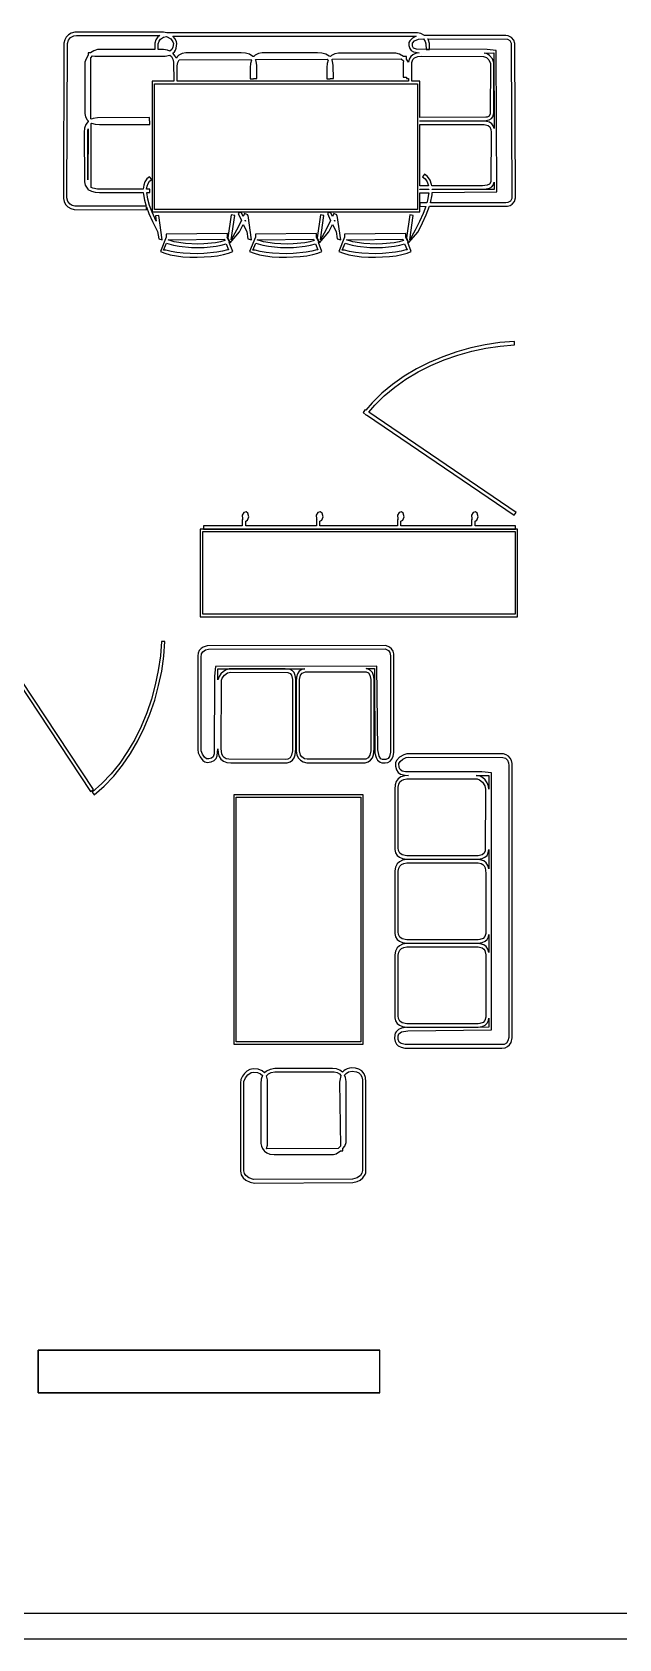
# Model space of a CAD drawing. Header units: metres. Extents: x -13 to 22, y -10.4 to 9.6.
# Drawn here: x 4.12 to 7.55, y -10.39 to -0.99 of the extents above; entities that cross this region are included whole.
import ezdxf

# ---------------------------------------------------------------- set-up
doc = ezdxf.new("R2010")
doc.units = ezdxf.units.M

msp = doc.modelspace()

# ---------------------------------------------------------------- linework, layer by layer
for p, q in [((4.30629, -1.03346), (4.30173, -1.05173)), ((4.31519, -1.01697), (4.30629, -1.03346)), ((4.32817, -1.00316), (4.31519, -1.01697)), ((4.3278, -1.03442), (4.34077, -1.01868)), ((4.34485, -0.993073), (4.32817, -1.00316)), ((4.34077, -1.01868), (4.35963, -1.00902)), ((4.36446, -0.987701), (4.34485, -0.993073)), ((4.35963, -1.00902), (4.37508, -1.007)), ((4.88487, -0.987671), (4.36446, -0.987701)), ((4.37508, -1.007), (4.86215, -1.007)), ((4.84009, -1.03282), (4.83417, -1.05305)), ((4.85153, -1.01599), (4.84009, -1.03282)), ((4.86215, -1.007), (4.85153, -1.01599)), ((4.85818, -1.04134), (4.86612, -1.02966)), ((4.86612, -1.02966), (4.88393, -1.0175)), ((4.88393, -1.0175), (4.90172, -1.01265)), ((4.9041, -0.992172), (4.88487, -0.987671)), ((4.90172, -1.01265), (4.92644, -1.02736)), ((6.37099, -0.992035), (4.9041, -0.992172)), ((4.92644, -1.02736), (4.93947, -1.04358)), ((4.95259, -1.02658), (4.9386, -1.01152)), ((4.9386, -1.01152), (6.36325, -1.01166)), ((4.96097, -1.04448), (4.95259, -1.02658)), ((6.34221, -1.02257), (6.32635, -1.03796)), ((6.36325, -1.01166), (6.34221, -1.02257)), ((6.35376, -1.03888), (6.37665, -1.02846)), ((6.39111, -0.99614), (6.37099, -0.992035)), ((6.37665, -1.02846), (6.40562, -1.02699)), ((6.41255, -1.007), (6.39111, -0.99614)), ((6.40562, -1.02699), (6.41673, -1.04214)), ((6.88744, -1.007), (6.41255, -1.007)), ((6.43497, -1.03392), (6.4312, -1.02699)), ((6.4312, -1.02699), (6.89758, -1.02831)), ((6.44052, -1.05351), (6.43497, -1.03392)), ((6.90288, -1.00902), (6.88744, -1.007)), ((6.89758, -1.02831), (6.91219, -1.03705)), ((6.92174, -1.01868), (6.90288, -1.00902)), ((6.93471, -1.03442), (6.92174, -1.01868)), ((4.30173, -1.05173), (4.29868, -1.96031)), ((4.31856, -1.95808), (4.32158, -1.05417)), ((4.32158, -1.05417), (4.3278, -1.03442)), ((4.44395, -1.12297), (4.4308, -1.14417)), ((4.44398, -1.10915), (4.44395, -1.12297)), ((4.45747, -1.10915), (4.44398, -1.10915)), ((4.47575, -1.09731), (4.45747, -1.10915)), ((4.45816, -1.1371), (4.46875, -1.12582)), ((4.46875, -1.12582), (4.48259, -1.12914)), ((4.49847, -1.09012), (4.47575, -1.09731)), ((4.83342, -1.08914), (4.49847, -1.09012)), ((4.83417, -1.05305), (4.83342, -1.08914)), ((4.85342, -1.08914), (4.85397, -1.0558)), ((4.88351, -1.08965), (4.85342, -1.08914)), ((4.85397, -1.0558), (4.85818, -1.04134)), ((4.90773, -1.09387), (4.88351, -1.08965)), ((4.89377, -1.12836), (4.92139, -1.12224)), ((4.92226, -1.09962), (4.90773, -1.09387)), ((4.92139, -1.12224), (4.93105, -1.13095)), ((4.93266, -1.09023), (4.92226, -1.09962)), ((4.93974, -1.07552), (4.93266, -1.09023)), ((4.93947, -1.04358), (4.94228, -1.05487)), ((4.94228, -1.05487), (4.93974, -1.07552)), ((4.9398, -1.11142), (4.94864, -1.10226)), ((4.95306, -1.1277), (4.9398, -1.11142)), ((4.94864, -1.10226), (4.9547, -1.09232)), ((4.95851, -1.13954), (4.95306, -1.1277)), ((4.9547, -1.09232), (4.95897, -1.08099)), ((4.95897, -1.08099), (4.96227, -1.05418)), ((4.96227, -1.05418), (4.96097, -1.04448)), ((4.97444, -1.12305), (4.96628, -1.12996)), ((4.99385, -1.11356), (4.97444, -1.12305)), ((5.01552, -1.10947), (4.99385, -1.11356)), ((5.3399, -1.10901), (5.01552, -1.10947)), ((5.36516, -1.11084), (5.3399, -1.10901)), ((5.38789, -1.11713), (5.36516, -1.11084)), ((5.40729, -1.12935), (5.38789, -1.11713)), ((5.42075, -1.12325), (5.41313, -1.12996)), ((5.43991, -1.11359), (5.42075, -1.12325)), ((5.46146, -1.10947), (5.43991, -1.11359)), ((5.78581, -1.10901), (5.46146, -1.10947)), ((5.81145, -1.11082), (5.78581, -1.10901)), ((5.8345, -1.11707), (5.81145, -1.11082)), ((5.85422, -1.12917), (5.8345, -1.11707)), ((5.86861, -1.12369), (5.86131, -1.12996)), ((5.88779, -1.11433), (5.86861, -1.12369)), ((5.90919, -1.1104), (5.88779, -1.11433)), ((6.24414, -1.11076), (5.90919, -1.1104)), ((6.26561, -1.11658), (6.24414, -1.11076)), ((6.28941, -1.12996), (6.26561, -1.11658)), ((6.32097, -1.04924), (6.32089, -1.06599)), ((6.32089, -1.06599), (6.32579, -1.08356)), ((6.32635, -1.03796), (6.32097, -1.04924)), ((6.32579, -1.08356), (6.33485, -1.09566)), ((6.34395, -1.12018), (6.33147, -1.13095)), ((6.33485, -1.09566), (6.34731, -1.10327)), ((6.34113, -1.05214), (6.35376, -1.03888)), ((6.34201, -1.07004), (6.34113, -1.05214)), ((6.34821, -1.08075), (6.34201, -1.07004)), ((6.36037, -1.11308), (6.34395, -1.12018)), ((6.34731, -1.10327), (6.38062, -1.10957)), ((6.36574, -1.08768), (6.34821, -1.08075)), ((6.38062, -1.10957), (6.36037, -1.11308)), ((6.77992, -1.08914), (6.36574, -1.08768)), ((6.41673, -1.04214), (6.4207, -1.0562)), ((6.4207, -1.0562), (6.42122, -1.08833)), ((6.42122, -1.08833), (6.44121, -1.08833)), ((6.44121, -1.08833), (6.44052, -1.05351)), ((6.76091, -1.10988), (6.81853, -1.10915)), ((6.77809, -1.11533), (6.76091, -1.10988)), ((6.79294, -1.12503), (6.77809, -1.11533)), ((6.83266, -1.09499), (6.77992, -1.08914)), ((6.80962, -1.14484), (6.79294, -1.12503)), ((6.81853, -1.10915), (6.81964, -1.55215)), ((6.83469, -1.92198), (6.83266, -1.09499)), ((6.91219, -1.03705), (6.92024, -1.05211)), ((6.92024, -1.05211), (6.92328, -1.9606)), ((6.94093, -1.05417), (6.93471, -1.03442)), ((6.94395, -1.95808), (6.94093, -1.05417)), ((4.42482, -1.16418), (4.42441, -1.46356)), ((4.4308, -1.14417), (4.42482, -1.16418)), ((4.45995, -1.49509), (4.45816, -1.1371)), ((4.48259, -1.12914), (4.89377, -1.12836)), ((4.93105, -1.13095), (4.93947, -1.14549)), ((4.93947, -1.14549), (4.94374, -1.16389)), ((4.94374, -1.16389), (4.94427, -1.27553)), ((4.96445, -1.1321), (4.95851, -1.13954)), ((4.96428, -1.27553), (4.96486, -1.18433)), ((4.96628, -1.12996), (4.96445, -1.12996)), ((4.96445, -1.12996), (4.96445, -1.1321)), ((4.96486, -1.18433), (4.96841, -1.16489)), ((4.96841, -1.16489), (4.97556, -1.14992)), ((4.97556, -1.14992), (5.39743, -1.14806)), ((5.39406, -1.17061), (5.39212, -1.19553)), ((5.39212, -1.19553), (5.39212, -1.26115)), ((5.39973, -1.1508), (5.39406, -1.17061)), ((5.39743, -1.14806), (5.39973, -1.1508)), ((5.41313, -1.12996), (5.40729, -1.12935)), ((5.42252, -1.15001), (5.42415, -1.14793)), ((5.42589, -1.15846), (5.42252, -1.15001)), ((5.42415, -1.14793), (5.8428, -1.14609)), ((5.43066, -1.18256), (5.42589, -1.15846)), ((5.43121, -1.25957), (5.43066, -1.18256)), ((5.84172, -1.17064), (5.83978, -1.19553)), ((5.83978, -1.19553), (5.83978, -1.26115)), ((5.84734, -1.15125), (5.84172, -1.17064)), ((5.8428, -1.14609), (5.84734, -1.15125)), ((5.86131, -1.12996), (5.85422, -1.12917)), ((5.87016, -1.15036), (5.87372, -1.14595)), ((5.87337, -1.15826), (5.87016, -1.15036)), ((5.87834, -1.1825), (5.87337, -1.15826)), ((5.87372, -1.14595), (6.27509, -1.14418)), ((5.87891, -1.25957), (5.87834, -1.1825)), ((6.27509, -1.14418), (6.28931, -1.15631)), ((6.28931, -1.15631), (6.28661, -1.16681)), ((6.28661, -1.16681), (6.28661, -1.25191)), ((6.30661, -1.12996), (6.28941, -1.12996)), ((6.30661, -1.14584), (6.30661, -1.12996)), ((6.31877, -1.16389), (6.30661, -1.14584)), ((6.32304, -1.14549), (6.31877, -1.16389)), ((6.33147, -1.13095), (6.32304, -1.14549)), ((6.33824, -1.27553), (6.33867, -1.16605)), ((6.33867, -1.16605), (6.34404, -1.1478)), ((6.34404, -1.1478), (6.35448, -1.13718)), ((6.35448, -1.13718), (6.37347, -1.13058)), ((6.37347, -1.13058), (6.39252, -1.12914)), ((6.39252, -1.12914), (6.75778, -1.12964)), ((6.75778, -1.12964), (6.7749, -1.13646)), ((6.7749, -1.13646), (6.78888, -1.14972)), ((6.78888, -1.14972), (6.79817, -1.1703)), ((6.79817, -1.1703), (6.79749, -1.46596)), ((6.81795, -1.16725), (6.80962, -1.14484)), ((6.81819, -1.46184), (6.81795, -1.16725)), ((4.94427, -1.27553), (4.81714, -1.27553)), ((4.81714, -1.27553), (4.81714, -2.03889)), ((4.83128, -2.02475), (4.83128, -1.28967)), ((4.83128, -1.28967), (6.37079, -1.28967)), ((6.31824, -1.27553), (4.96428, -1.27553)), ((5.39212, -1.26115), (5.41212, -1.26115)), ((5.41212, -1.26115), (5.41212, -1.25957)), ((5.41212, -1.25957), (5.43121, -1.25957)), ((5.83978, -1.26115), (5.85977, -1.26115)), ((5.85977, -1.26115), (5.85977, -1.25957)), ((5.85977, -1.25957), (5.87891, -1.25957)), ((6.28661, -1.25191), (6.30656, -1.25191)), ((6.30656, -1.25191), (6.30656, -1.25955)), ((6.30656, -1.25955), (6.31824, -1.25955)), ((6.31824, -1.25955), (6.31824, -1.27553)), ((6.38493, -1.27553), (6.33824, -1.27553)), ((6.37079, -1.28967), (6.37079, -2.02475)), ((6.38493, -1.48708), (6.38493, -1.27553)), ((4.42441, -1.46356), (4.42834, -1.48347)), ((4.42834, -1.48347), (4.438, -1.5015)), ((4.438, -1.5015), (4.44299, -1.50671)), ((4.46231, -1.49678), (4.45995, -1.49509)), ((4.47275, -1.4929), (4.46231, -1.49678)), ((4.49725, -1.48862), (4.47275, -1.4929)), ((4.80214, -1.48811), (4.49725, -1.48862)), ((4.80214, -1.50731), (4.80214, -1.48811)), ((6.77129, -1.48607), (6.38493, -1.48708)), ((6.76364, -1.50694), (6.79161, -1.5014)), ((6.77853, -1.48463), (6.77129, -1.48607)), ((6.79106, -1.47885), (6.77853, -1.48463)), ((6.79749, -1.46596), (6.79106, -1.47885)), ((6.79161, -1.5014), (6.80418, -1.49394)), ((6.80418, -1.49394), (6.8125, -1.48343)), ((6.8125, -1.48343), (6.81819, -1.46184)), ((4.42296, -1.54955), (4.42099, -1.57317)), ((4.42099, -1.57317), (4.42149, -1.86279)), ((4.42982, -1.52795), (4.42296, -1.54955)), ((4.44292, -1.50972), (4.42982, -1.52795)), ((4.44263, -1.55319), (4.44098, -1.85202)), ((4.44098, -1.85202), (4.44139, -1.56288)), ((4.44139, -1.56288), (4.44263, -1.55319)), ((4.44299, -1.50671), (4.44292, -1.50972)), ((4.46007, -1.52145), (4.46342, -1.51994)), ((4.46193, -1.89636), (4.46007, -1.52145)), ((4.46342, -1.51994), (4.48526, -1.52562)), ((4.48526, -1.52562), (4.51059, -1.52731)), ((4.51059, -1.52731), (4.80382, -1.52731)), ((4.80382, -1.50731), (4.80214, -1.50731)), ((4.80382, -1.52731), (4.80382, -1.50731)), ((6.38493, -1.50708), (6.76364, -1.50694)), ((6.38493, -1.50839), (6.38493, -1.50708)), ((6.75163, -1.50812), (6.38493, -1.50839)), ((6.38493, -1.88605), (6.38493, -1.5284)), ((6.38493, -1.5284), (6.76215, -1.52849)), ((6.77449, -1.50986), (6.75163, -1.50812)), ((6.76215, -1.52849), (6.78403, -1.53333)), ((6.79239, -1.51515), (6.77449, -1.50986)), ((6.78403, -1.53333), (6.79446, -1.54158)), ((6.80568, -1.52408), (6.79239, -1.51515)), ((6.79446, -1.54158), (6.80023, -1.55682)), ((6.80023, -1.55682), (6.80154, -1.57393)), ((6.80154, -1.57393), (6.80037, -1.86443)), ((6.81473, -1.53673), (6.80568, -1.52408)), ((6.81964, -1.55215), (6.81473, -1.53673)), ((4.42149, -1.86279), (4.42606, -1.88312)), ((4.77608, -1.86331), (4.76865, -1.88377)), ((4.78764, -1.84683), (4.77608, -1.86331)), ((4.80318, -1.83429), (4.78764, -1.84683)), ((4.78807, -1.88849), (4.79382, -1.87254)), ((4.79382, -1.87254), (4.80226, -1.86049)), ((4.80226, -1.86049), (4.81575, -1.84985)), ((4.81575, -1.84985), (4.80318, -1.83429)), ((6.41246, -1.81874), (6.39989, -1.83429)), ((6.39989, -1.83429), (6.41542, -1.84683)), ((6.43002, -1.83318), (6.41246, -1.81874)), ((6.41542, -1.84683), (6.42699, -1.86331)), ((6.42699, -1.86331), (6.43475, -1.88629)), ((6.44472, -1.85406), (6.43002, -1.83318)), ((6.45386, -1.87906), (6.44472, -1.85406)), ((6.4548, -1.88629), (6.45386, -1.87906)), ((6.79309, -1.87738), (6.77917, -1.88358)), ((6.80037, -1.86443), (6.79309, -1.87738)), ((6.81473, -1.8824), (6.82042, -1.86543)), ((6.82042, -1.86543), (6.82053, -1.90787)), ((4.29868, -1.96031), (4.30284, -1.97852)), ((4.3244, -1.97821), (4.31856, -1.95808)), ((4.42606, -1.88312), (4.43665, -1.90108)), ((4.43665, -1.90108), (4.44199, -1.90627)), ((4.44199, -1.90627), (4.44199, -1.90787)), ((4.44199, -1.90787), (4.46292, -1.91904)), ((4.47012, -1.90038), (4.46193, -1.89636)), ((4.46292, -1.91904), (4.48511, -1.92461)), ((4.49881, -1.90591), (4.47012, -1.90038)), ((4.48511, -1.92461), (4.51059, -1.92628)), ((4.76575, -1.90628), (4.49881, -1.90591)), ((4.51059, -1.92628), (4.7663, -1.92628)), ((4.76865, -1.88377), (4.76575, -1.90628)), ((4.7663, -1.92628), (4.76678, -1.93709)), ((4.76678, -1.93709), (4.77271, -1.97009)), ((4.77271, -1.97009), (4.78322, -2.00681)), ((4.78584, -1.90628), (4.78807, -1.88849)), ((4.8038, -1.90628), (4.78584, -1.90628)), ((4.79218, -1.96558), (4.78627, -1.92628)), ((4.78627, -1.92628), (4.8038, -1.92628)), ((4.80238, -2.00119), (4.79218, -1.96558)), ((4.8038, -1.92628), (4.8038, -1.90628)), ((6.43475, -1.88629), (6.38493, -1.88605)), ((6.38493, -1.90605), (6.43732, -1.90628)), ((6.38493, -1.90793), (6.38493, -1.90605)), ((6.43752, -1.90787), (6.38493, -1.90793)), ((6.38493, -1.92792), (6.43672, -1.92722)), ((6.38493, -2.03889), (6.38493, -1.92792)), ((6.43037, -1.97009), (6.42558, -1.98682)), ((6.43628, -1.93709), (6.43037, -1.97009)), ((6.43672, -1.92722), (6.43628, -1.93709)), ((6.43732, -1.90628), (6.43752, -1.90787)), ((6.44635, -1.98682), (6.45616, -1.93932)), ((6.75133, -1.88629), (6.4548, -1.88629)), ((6.45616, -1.93932), (6.45671, -1.92694)), ((6.45671, -1.92694), (6.83469, -1.92198)), ((6.4574, -1.90628), (6.7637, -1.90591)), ((6.45757, -1.90752), (6.4574, -1.90628)), ((6.82053, -1.90787), (6.45757, -1.90752)), ((6.77917, -1.88358), (6.75133, -1.88629)), ((6.7637, -1.90591), (6.79239, -1.90038)), ((6.79239, -1.90038), (6.80568, -1.89291)), ((6.80568, -1.89291), (6.81473, -1.8824)), ((6.92328, -1.9606), (6.91545, -1.97633)), ((6.93811, -1.97821), (6.94395, -1.95808)), ((4.30284, -1.97852), (4.31133, -1.99538)), ((4.31133, -1.99538), (4.32422, -2.0098)), ((4.32422, -2.0098), (4.34131, -2.02045)), ((4.33713, -1.99452), (4.3244, -1.97821)), ((4.34933, -2.00212), (4.33713, -1.99452)), ((4.34131, -2.02045), (4.36183, -2.02609)), ((4.36444, -2.00626), (4.34933, -2.00212)), ((4.36183, -2.02609), (4.78398, -2.02681)), ((4.78322, -2.00681), (4.36444, -2.00626)), ((4.78398, -2.02681), (4.78398, -2.009)), ((4.78398, -2.009), (4.79904, -2.04924)), ((4.79904, -2.04924), (4.81978, -2.09554)), ((4.81754, -2.04164), (4.80238, -2.00119)), ((4.81714, -2.03889), (6.38493, -2.03889)), ((4.84129, -2.0937), (4.81754, -2.04164)), ((6.37079, -2.02475), (4.83128, -2.02475)), ((4.85666, -2.06044), (4.83687, -2.06331)), ((4.83687, -2.06331), (4.84129, -2.0937)), ((4.87727, -2.20204), (4.85666, -2.06044)), ((5.28143, -2.05756), (5.26192, -2.19176)), ((5.28062, -2.20204), (5.30122, -2.06044)), ((5.30122, -2.06044), (5.28143, -2.05756)), ((5.33989, -2.04106), (5.32164, -2.04924)), ((5.32164, -2.04924), (5.34026, -2.09076)), ((5.3512, -2.06631), (5.33989, -2.04106)), ((5.35886, -2.04924), (5.3512, -2.06631)), ((5.37711, -2.05742), (5.35886, -2.04924)), ((5.3755, -2.06099), (5.37711, -2.05742)), ((5.37927, -2.06044), (5.3755, -2.06099)), ((5.39987, -2.20204), (5.37927, -2.06044)), ((5.804, -2.05756), (5.78447, -2.19176)), ((5.80319, -2.20204), (5.82379, -2.06044)), ((5.82379, -2.06044), (5.804, -2.05756)), ((5.86246, -2.04106), (5.84421, -2.04924)), ((5.84421, -2.04924), (5.86282, -2.09076)), ((5.87376, -2.06631), (5.86246, -2.04106)), ((5.88142, -2.04924), (5.87376, -2.06631)), ((5.89967, -2.05742), (5.88142, -2.04924)), ((5.89807, -2.06099), (5.89967, -2.05742)), ((5.90182, -2.06044), (5.89807, -2.06099)), ((5.92244, -2.20204), (5.90182, -2.06044)), ((6.32661, -2.05756), (6.30708, -2.19176)), ((6.32581, -2.20204), (6.34641, -2.06044)), ((6.34641, -2.06044), (6.32661, -2.05756)), ((6.40404, -2.04924), (6.38329, -2.09554)), ((6.42558, -1.98682), (6.38515, -1.98682)), ((6.38515, -1.98682), (6.38515, -2.00681)), ((6.38515, -2.00681), (6.41968, -2.00745)), ((6.40132, -2.10419), (6.42253, -2.05684)), ((6.41968, -2.00745), (6.40404, -2.04924)), ((6.42253, -2.05684), (6.44063, -2.00681)), ((6.44063, -2.00681), (6.89807, -2.00626)), ((6.88879, -1.98682), (6.44635, -1.98682)), ((6.90067, -1.98538), (6.88879, -1.98682)), ((6.89807, -2.00626), (6.91318, -2.00212)), ((6.91545, -1.97633), (6.90067, -1.98538)), ((6.91318, -2.00212), (6.92538, -1.99452)), ((6.92538, -1.99452), (6.93811, -1.97821)), ((4.81978, -2.09554), (4.85007, -2.15398)), ((4.85007, -2.15398), (4.8564, -2.19751)), ((5.27415, -2.22096), (5.3297, -2.15593)), ((5.31209, -2.14645), (5.28062, -2.20204)), ((5.34026, -2.09076), (5.31209, -2.14645)), ((5.3297, -2.15593), (5.35147, -2.11331)), ((5.35147, -2.11331), (5.37268, -2.15398)), ((5.36227, -2.0905), (5.36316, -2.08853)), ((5.36391, -2.0937), (5.36227, -2.0905)), ((5.36316, -2.08853), (5.36391, -2.0937)), ((5.37268, -2.15398), (5.37901, -2.19751)), ((5.79671, -2.22096), (5.85226, -2.15593)), ((5.83466, -2.14645), (5.80319, -2.20204)), ((5.86282, -2.09076), (5.83466, -2.14645)), ((5.85226, -2.15593), (5.87404, -2.11331)), ((5.87404, -2.11331), (5.89523, -2.15398)), ((5.88483, -2.09052), (5.88571, -2.08856)), ((5.88646, -2.0937), (5.88483, -2.09052)), ((5.88571, -2.08856), (5.88646, -2.0937)), ((5.89523, -2.15398), (5.90157, -2.19751)), ((6.31932, -2.22096), (6.37488, -2.15593)), ((6.35725, -2.14645), (6.32581, -2.20204)), ((6.38329, -2.09554), (6.35725, -2.14645)), ((6.37488, -2.15593), (6.40132, -2.10419)), ((4.8564, -2.19751), (4.87727, -2.20204)), ((4.89969, -2.18707), (4.86607, -2.27026)), ((4.88455, -2.2626), (4.90271, -2.22206)), ((5.25821, -2.16661), (4.89969, -2.16931)), ((4.89969, -2.16931), (4.89969, -2.18707)), ((4.90271, -2.22206), (4.94298, -2.23412)), ((4.91098, -2.20358), (5.24069, -2.19957)), ((4.94736, -2.2146), (4.91098, -2.20358)), ((4.94298, -2.23412), (4.97548, -2.24008)), ((5.01248, -2.22443), (4.94736, -2.2146)), ((4.97548, -2.24008), (5.04736, -2.2469)), ((5.08482, -2.22775), (5.01248, -2.22443)), ((5.04736, -2.2469), (5.12204, -2.2469)), ((5.12111, -2.22691), (5.08482, -2.22775)), ((5.18869, -2.22032), (5.12111, -2.22691)), ((5.12204, -2.2469), (5.19185, -2.24008)), ((5.21785, -2.21466), (5.18869, -2.22032)), ((5.19185, -2.24008), (5.22253, -2.23412)), ((5.24359, -2.20708), (5.21785, -2.21466)), ((5.22253, -2.23412), (5.25076, -2.22572)), ((5.24069, -2.19957), (5.24359, -2.20708)), ((5.25076, -2.22572), (5.26471, -2.26195)), ((5.25714, -2.18663), (5.25835, -2.18661)), ((5.27063, -2.21706), (5.25714, -2.18663)), ((5.25835, -2.18661), (5.25821, -2.16661)), ((5.26192, -2.19176), (5.27415, -2.22096)), ((5.2691, -2.21771), (5.27063, -2.21706)), ((5.28935, -2.27026), (5.2691, -2.21771)), ((5.37901, -2.19751), (5.39987, -2.20204)), ((5.42226, -2.18707), (5.38864, -2.27026)), ((5.40712, -2.2626), (5.42526, -2.22205)), ((5.78081, -2.16661), (5.42226, -2.16931)), ((5.42226, -2.16931), (5.42226, -2.18707)), ((5.42526, -2.22205), (5.46559, -2.23412)), ((5.43353, -2.20358), (5.76326, -2.19957)), ((5.46997, -2.2146), (5.43353, -2.20358)), ((5.46559, -2.23412), (5.49809, -2.24008)), ((5.5351, -2.22443), (5.46997, -2.2146)), ((5.49809, -2.24008), (5.56998, -2.2469)), ((5.60744, -2.22775), (5.5351, -2.22443)), ((5.56998, -2.2469), (5.64465, -2.2469)), ((5.64372, -2.22691), (5.60744, -2.22775)), ((5.7113, -2.22032), (5.64372, -2.22691)), ((5.64465, -2.2469), (5.71446, -2.24008)), ((5.74045, -2.21466), (5.7113, -2.22032)), ((5.71446, -2.24008), (5.74515, -2.23412)), ((5.76614, -2.20709), (5.74045, -2.21466)), ((5.74515, -2.23412), (5.77333, -2.22574)), ((5.76326, -2.19957), (5.76614, -2.20709)), ((5.77333, -2.22574), (5.78726, -2.26195)), ((5.77969, -2.18663), (5.78096, -2.18661)), ((5.79324, -2.21706), (5.77969, -2.18663)), ((5.78096, -2.18661), (5.78081, -2.16661)), ((5.78447, -2.19176), (5.79671, -2.22096)), ((5.79169, -2.21774), (5.79324, -2.21706)), ((5.8119, -2.27026), (5.79169, -2.21774)), ((5.90157, -2.19751), (5.92244, -2.20204)), ((5.94487, -2.18707), (5.91125, -2.27026)), ((5.92973, -2.2626), (5.94788, -2.22205)), ((6.30342, -2.16661), (5.94487, -2.16931)), ((5.94487, -2.16931), (5.94487, -2.18707)), ((5.94788, -2.22205), (5.9882, -2.23412)), ((5.95615, -2.20358), (6.28587, -2.19957)), ((5.99257, -2.2146), (5.95615, -2.20358)), ((5.9882, -2.23412), (6.02069, -2.24008)), ((6.05771, -2.22443), (5.99257, -2.2146)), ((6.02069, -2.24008), (6.09258, -2.2469)), ((6.13005, -2.22775), (6.05771, -2.22443)), ((6.09258, -2.2469), (6.16727, -2.2469)), ((6.16632, -2.22691), (6.13005, -2.22775)), ((6.23392, -2.22032), (6.16632, -2.22691)), ((6.16727, -2.2469), (6.23708, -2.24008)), ((6.26306, -2.21466), (6.23392, -2.22032)), ((6.23708, -2.24008), (6.26775, -2.23412)), ((6.28876, -2.20709), (6.26306, -2.21466)), ((6.26775, -2.23412), (6.29593, -2.22574)), ((6.28587, -2.19957), (6.28876, -2.20709)), ((6.29593, -2.22574), (6.30988, -2.26195)), ((6.30231, -2.18663), (6.30357, -2.18661)), ((6.31586, -2.21706), (6.30231, -2.18663)), ((6.30357, -2.18661), (6.30342, -2.16661)), ((6.30708, -2.19176), (6.31932, -2.22096)), ((6.3143, -2.21774), (6.31586, -2.21706)), ((6.33452, -2.27026), (6.3143, -2.21774)), ((4.86607, -2.27026), (4.89241, -2.28142)), ((4.89903, -2.26254), (4.88455, -2.2626)), ((4.89241, -2.28142), (4.92397, -2.29034)), ((4.92856, -2.27089), (4.89903, -2.26254)), ((4.92397, -2.29034), (4.9597, -2.29712)), ((4.96275, -2.27736), (4.92856, -2.27089)), ((4.9597, -2.29712), (4.9985, -2.30179)), ((5.00034, -2.28188), (4.96275, -2.27736)), ((4.9985, -2.30179), (5.03929, -2.30441)), ((5.08083, -2.28505), (5.00034, -2.28188)), ((5.03929, -2.30441), (5.08098, -2.30505)), ((5.12138, -2.28378), (5.08083, -2.28505)), ((5.08098, -2.30505), (5.16273, -2.30058)), ((5.1974, -2.27585), (5.12138, -2.28378)), ((5.16273, -2.30058), (5.20062, -2.29559)), ((5.23044, -2.26938), (5.1974, -2.27585)), ((5.20062, -2.29559), (5.23508, -2.28883)), ((5.25845, -2.26149), (5.23044, -2.26938)), ((5.23508, -2.28883), (5.26501, -2.28038)), ((5.26471, -2.26195), (5.25845, -2.26149)), ((5.26501, -2.28038), (5.28935, -2.27026)), ((5.38864, -2.27026), (5.41496, -2.28142)), ((5.4216, -2.26254), (5.40712, -2.2626)), ((5.41496, -2.28142), (5.44653, -2.29034)), ((5.45113, -2.27089), (5.4216, -2.26254)), ((5.44653, -2.29034), (5.48227, -2.29712)), ((5.48532, -2.27736), (5.45113, -2.27089)), ((5.48227, -2.29712), (5.52106, -2.30179)), ((5.5229, -2.28188), (5.48532, -2.27736)), ((5.52106, -2.30179), (5.56186, -2.30441)), ((5.60338, -2.28505), (5.5229, -2.28188)), ((5.56186, -2.30441), (5.60355, -2.30505)), ((5.64395, -2.28378), (5.60338, -2.28505)), ((5.60355, -2.30505), (5.6853, -2.30058)), ((5.71996, -2.27585), (5.64395, -2.28378)), ((5.6853, -2.30058), (5.72319, -2.29559)), ((5.75301, -2.26938), (5.71996, -2.27585)), ((5.72319, -2.29559), (5.75764, -2.28883)), ((5.78101, -2.26149), (5.75301, -2.26938)), ((5.75764, -2.28883), (5.78758, -2.28038)), ((5.78726, -2.26195), (5.78101, -2.26149)), ((5.78758, -2.28038), (5.8119, -2.27026)), ((5.91125, -2.27026), (5.93758, -2.28142)), ((5.94421, -2.26254), (5.92973, -2.2626)), ((5.93758, -2.28142), (5.96915, -2.29034)), ((5.97374, -2.27089), (5.94421, -2.26254)), ((5.96915, -2.29034), (6.00487, -2.29712)), ((6.00793, -2.27736), (5.97374, -2.27089)), ((6.00487, -2.29712), (6.04367, -2.30179)), ((6.04552, -2.28188), (6.00793, -2.27736)), ((6.04367, -2.30179), (6.08446, -2.30441)), ((6.12599, -2.28505), (6.04552, -2.28188)), ((6.08446, -2.30441), (6.12616, -2.30505)), ((6.16656, -2.28378), (6.12599, -2.28505)), ((6.12616, -2.30505), (6.2079, -2.30058)), ((6.24257, -2.27585), (6.16656, -2.28378)), ((6.2079, -2.30058), (6.2458, -2.29559)), ((6.2756, -2.26938), (6.24257, -2.27585)), ((6.2458, -2.29559), (6.28026, -2.28883)), ((6.30362, -2.26149), (6.2756, -2.26938)), ((6.28026, -2.28883), (6.3102, -2.28038)), ((6.30988, -2.26195), (6.30362, -2.26149)), ((6.3102, -2.28038), (6.33452, -2.27026)), ((6.76814, -2.81689), (6.68372, -2.8349)), ((6.85318, -2.80441), (6.76814, -2.81689)), ((6.93822, -2.79762), (6.85318, -2.80441)), ((6.85544, -2.82428), (6.9398, -2.81757)), ((6.9398, -2.81757), (6.93822, -2.79762)), ((6.51924, -2.88675), (6.44046, -2.92023)), ((6.44888, -2.93835), (6.52647, -2.9054)), ((6.60054, -2.85825), (6.51924, -2.88675)), ((6.52647, -2.9054), (6.60655, -2.87732)), ((6.68372, -2.8349), (6.60054, -2.85825)), ((6.60655, -2.87732), (6.68851, -2.85431)), ((6.68851, -2.85431), (6.77168, -2.83658)), ((6.77168, -2.83658), (6.85544, -2.82428)), ((6.29292, -3.00139), (6.22545, -3.04872)), ((6.36481, -2.9585), (6.29292, -3.00139)), ((6.3038, -3.01817), (6.37445, -2.97603)), ((6.44046, -2.92023), (6.36481, -2.9585)), ((6.37445, -2.97603), (6.44888, -2.93835)), ((6.16302, -3.1003), (6.10625, -3.15594)), ((6.22545, -3.04872), (6.16302, -3.1003)), ((6.17639, -3.11516), (6.23758, -3.06462)), ((6.23758, -3.06462), (6.3038, -3.01817)), ((6.06462, -3.19612), (6.05336, -3.21266)), ((6.06941, -3.19939), (6.06462, -3.19612)), ((6.10625, -3.15594), (6.06941, -3.19939)), ((6.08604, -3.21069), (6.1209, -3.16956)), ((6.1209, -3.16956), (6.17639, -3.11516)), ((6.05336, -3.21266), (6.07103, -3.22841)), ((6.07103, -3.22841), (6.07303, -3.22604)), ((6.07303, -3.22604), (6.93802, -3.81429)), ((6.94926, -3.79774), (6.08604, -3.21069)), ((5.35475, -3.79788), (5.34486, -3.81372)), ((5.34486, -3.81372), (5.34703, -3.83514)), ((5.34959, -3.83987), (5.34567, -3.83987)), ((5.34567, -3.83987), (5.34567, -3.87592)), ((5.34703, -3.83514), (5.34959, -3.83987)), ((5.36806, -3.79425), (5.35475, -3.79788)), ((5.36568, -3.84972), (5.37697, -3.8436)), ((5.36568, -3.87592), (5.36568, -3.84972)), ((5.37886, -3.80219), (5.36806, -3.79425)), ((5.37697, -3.8436), (5.38466, -3.82423)), ((5.38466, -3.82423), (5.37886, -3.80219)), ((5.78867, -3.79788), (5.77876, -3.81372)), ((5.77876, -3.81372), (5.78093, -3.83514)), ((5.78351, -3.83987), (5.77959, -3.83987)), ((5.77959, -3.83987), (5.77959, -3.87592)), ((5.78093, -3.83514), (5.78351, -3.83987)), ((5.80197, -3.79425), (5.78867, -3.79788)), ((5.79958, -3.84972), (5.81087, -3.8436)), ((5.79958, -3.87592), (5.79958, -3.84972)), ((5.81277, -3.80219), (5.80197, -3.79425)), ((5.81087, -3.8436), (5.81857, -3.82423)), ((5.81857, -3.82423), (5.81277, -3.80219)), ((6.26337, -3.79788), (6.25348, -3.81372)), ((6.25348, -3.81372), (6.25565, -3.83514)), ((6.25821, -3.83987), (6.25429, -3.83987)), ((6.25429, -3.83987), (6.25429, -3.87592)), ((6.25565, -3.83514), (6.25821, -3.83987)), ((6.27669, -3.79425), (6.26337, -3.79788)), ((6.27429, -3.84972), (6.28558, -3.8436)), ((6.27429, -3.87592), (6.27429, -3.84972)), ((6.28748, -3.80219), (6.27669, -3.79425)), ((6.28558, -3.8436), (6.29327, -3.82423)), ((6.29327, -3.82423), (6.28748, -3.80219)), ((6.69728, -3.79788), (6.68739, -3.81372)), ((6.68739, -3.81372), (6.68956, -3.83514)), ((6.69212, -3.83987), (6.6882, -3.83987)), ((6.6882, -3.83987), (6.6882, -3.87592)), ((6.68956, -3.83514), (6.69212, -3.83987)), ((6.71059, -3.79425), (6.69728, -3.79788)), ((6.70821, -3.84972), (6.7195, -3.8436)), ((6.70821, -3.87592), (6.70821, -3.84972)), ((6.72139, -3.80219), (6.71059, -3.79425)), ((6.7195, -3.8436), (6.72719, -3.82423)), ((6.72719, -3.82423), (6.72139, -3.80219)), ((6.93802, -3.81429), (6.94926, -3.79774)), ((6.95724, -3.89621), (5.09982, -3.89621)), ((5.09982, -3.89621), (5.09982, -4.408)), ((5.11397, -4.39386), (5.11397, -3.91035)), ((5.11397, -3.91035), (6.9431, -3.91035)), ((5.34567, -3.87592), (5.11876, -3.87592)), ((5.11876, -3.87592), (5.11876, -3.89592)), ((5.11876, -3.89592), (6.94551, -3.89592)), ((5.77959, -3.87592), (5.36568, -3.87592)), ((6.25429, -3.87592), (5.79958, -3.87592)), ((6.6882, -3.87592), (6.27429, -3.87592)), ((6.94551, -3.87592), (6.70821, -3.87592)), ((6.9431, -3.91035), (6.9431, -4.39386)), ((6.94551, -3.89592), (6.94551, -3.87592)), ((6.95724, -4.408), (6.95724, -3.89621)), ((5.09982, -4.408), (6.95724, -4.408)), ((6.9431, -4.39386), (5.11397, -4.39386)), ((3.8719, -4.54559), (4.45773, -5.43007)), ((4.4744, -5.41902), (3.88857, -4.53455)), ((4.8728, -4.55237), (4.86621, -4.63737)), ((4.89275, -4.55392), (4.8728, -4.55237)), ((4.88608, -4.63957), (4.89275, -4.55392)), ((5.09415, -4.60619), (5.08765, -4.62068)), ((5.10411, -4.59445), (5.09415, -4.60619)), ((5.11682, -4.58572), (5.10411, -4.59445)), ((5.114, -4.6129), (5.13091, -4.60133)), ((5.13948, -4.57889), (5.11682, -4.58572)), ((5.13091, -4.60133), (5.14824, -4.5984)), ((6.18541, -4.57684), (5.13948, -4.57889)), ((5.14824, -4.5984), (6.18114, -4.59637)), ((6.18114, -4.59637), (6.20067, -4.60568)), ((6.20737, -4.58582), (6.18541, -4.57684)), ((6.20067, -4.60568), (6.20978, -4.61768)), ((6.21924, -4.59595), (6.20737, -4.58582)), ((6.22797, -4.60936), (6.21924, -4.59595)), ((4.86621, -4.63737), (4.85405, -4.72241)), ((4.87375, -4.72586), (4.88608, -4.63957)), ((5.08765, -4.62068), (5.08533, -4.63763)), ((5.08533, -4.63763), (5.08533, -5.18593)), ((5.10533, -4.64493), (5.10687, -4.62619)), ((5.10576, -5.19221), (5.10533, -4.64493)), ((5.10687, -4.62619), (5.114, -4.6129)), ((5.18845, -4.69916), (5.1826, -4.75568)), ((6.13387, -4.69695), (5.18845, -4.69916)), ((6.13974, -5.18677), (6.13387, -4.69695)), ((6.20978, -4.61768), (6.21336, -4.63611)), ((6.21336, -4.63611), (6.21292, -5.20108)), ((6.23271, -4.62596), (6.22797, -4.60936)), ((6.23286, -5.20265), (6.23271, -4.62596)), ((4.85405, -4.72241), (4.83652, -4.80681)), ((4.85596, -4.81149), (4.87375, -4.72586)), ((5.1826, -4.75568), (5.18091, -5.21071)), ((5.20261, -4.71329), (5.71149, -4.71208)), ((5.20343, -4.77658), (5.20261, -4.71329)), ((5.20969, -4.75772), (5.20343, -4.77658)), ((5.22083, -4.74141), (5.20969, -4.75772)), ((5.23543, -4.72827), (5.22083, -4.74141)), ((5.22258, -5.18115), (5.22316, -4.77983)), ((5.22316, -4.77983), (5.22755, -4.76669)), ((5.22755, -4.76669), (5.24115, -4.74928)), ((5.25206, -4.71892), (5.23543, -4.72827)), ((5.24115, -4.74928), (5.25984, -4.73735)), ((5.2693, -4.71394), (5.25206, -4.71892)), ((5.25984, -4.73735), (5.27849, -4.73329)), ((5.59747, -4.7133), (5.2693, -4.71394)), ((5.27849, -4.73329), (5.61302, -4.73451)), ((5.62498, -4.71692), (5.59747, -4.7133)), ((5.61302, -4.73451), (5.62675, -4.73988)), ((5.63884, -4.72394), (5.62498, -4.71692)), ((5.62675, -4.73988), (5.63457, -4.75064)), ((5.63457, -4.75064), (5.6394, -4.77498)), ((5.64914, -4.73535), (5.63884, -4.72394)), ((5.6394, -4.77498), (5.6394, -5.19278)), ((5.65598, -4.75169), (5.64914, -4.73535)), ((5.65936, -4.77357), (5.65598, -4.75169)), ((5.65977, -5.18155), (5.65936, -4.77357)), ((5.66269, -4.7617), (5.66069, -4.78682)), ((5.66069, -4.78682), (5.66119, -5.19424)), ((5.66876, -4.74205), (5.66269, -4.7617)), ((5.67902, -4.72746), (5.66876, -4.74205)), ((5.69354, -4.71753), (5.67902, -4.72746)), ((5.68112, -4.77519), (5.6868, -4.75072)), ((5.68112, -5.19257), (5.68112, -4.77519)), ((5.6868, -4.75072), (5.69705, -4.73843)), ((5.71149, -4.71208), (5.69354, -4.71753)), ((5.69705, -4.73843), (5.71593, -4.73155)), ((5.71593, -4.73155), (5.73618, -4.73004)), ((5.73618, -4.73004), (6.07065, -4.73141)), ((6.07057, -4.71123), (6.11974, -4.71111)), ((6.0831, -4.71419), (6.07057, -4.71123)), ((6.07065, -4.73141), (6.08424, -4.73738)), ((6.09694, -4.72194), (6.0831, -4.71419)), ((6.08424, -4.73738), (6.09254, -4.74954)), ((6.09254, -4.74954), (6.09752, -4.77493)), ((6.10725, -4.73415), (6.09694, -4.72194)), ((6.09752, -4.77493), (6.09752, -5.19283)), ((6.11407, -4.75122), (6.10725, -4.73415)), ((6.11746, -4.77356), (6.11407, -4.75122)), ((6.11789, -5.18159), (6.11746, -4.77356)), ((6.11974, -4.71111), (6.12134, -5.20688)), ((4.83652, -4.80681), (4.81378, -4.88997)), ((4.8329, -4.89584), (4.85596, -4.81149)), ((4.78603, -4.97125), (4.75343, -5.05003)), ((4.77165, -5.05827), (4.80475, -4.97832)), ((4.81378, -4.88997), (4.78603, -4.97125)), ((4.80475, -4.97832), (4.8329, -4.89584)), ((4.75343, -5.05003), (4.71616, -5.12566)), ((4.73378, -5.13512), (4.77165, -5.05827)), ((4.71616, -5.12566), (4.67439, -5.19753)), ((4.69131, -5.20819), (4.73378, -5.13512)), ((4.67439, -5.19753), (4.62831, -5.26498)), ((4.64438, -5.2769), (4.69131, -5.20819)), ((5.08533, -5.18593), (5.08762, -5.20363)), ((5.08762, -5.20363), (5.09822, -5.2289)), ((5.09822, -5.2289), (5.11465, -5.24896)), ((5.11192, -5.21222), (5.10576, -5.19221)), ((5.12349, -5.22963), (5.11192, -5.21222)), ((5.11465, -5.24896), (5.12732, -5.2574)), ((5.13559, -5.2392), (5.12349, -5.22963)), ((5.12732, -5.2574), (5.1403, -5.2605)), ((5.15065, -5.23993), (5.13559, -5.2392)), ((5.1403, -5.2605), (5.164, -5.25771)), ((5.16478, -5.23627), (5.15065, -5.23993)), ((5.164, -5.25771), (5.18089, -5.24994)), ((5.17523, -5.22723), (5.16478, -5.23627)), ((5.18091, -5.21071), (5.17523, -5.22723)), ((5.18089, -5.24994), (5.19208, -5.23802)), ((5.19208, -5.23802), (5.19867, -5.22281)), ((5.19867, -5.22281), (5.20261, -5.18195)), ((5.20261, -5.18195), (5.20459, -5.20584)), ((5.20459, -5.20584), (5.21066, -5.22598)), ((5.21066, -5.22598), (5.22092, -5.24187)), ((5.22092, -5.24187), (5.23543, -5.25336)), ((5.22624, -5.21062), (5.22258, -5.18115)), ((5.23206, -5.2236), (5.22624, -5.21062)), ((5.24005, -5.2325), (5.23206, -5.2236)), ((5.23543, -5.25336), (5.25433, -5.26035)), ((5.25131, -5.23868), (5.24005, -5.2325)), ((5.2675, -5.24222), (5.25131, -5.23868)), ((5.25433, -5.26035), (5.27771, -5.2627)), ((5.59689, -5.24271), (5.2675, -5.24222)), ((5.27771, -5.2627), (5.60756, -5.2621)), ((5.61148, -5.24104), (5.59689, -5.24271)), ((5.60756, -5.2621), (5.62498, -5.25742)), ((5.62506, -5.23367), (5.61148, -5.24104)), ((5.62498, -5.25742), (5.63884, -5.24817)), ((5.63431, -5.21886), (5.62506, -5.23367)), ((5.6394, -5.19278), (5.63431, -5.21886)), ((5.63884, -5.24817), (5.64914, -5.23447)), ((5.64914, -5.23447), (5.65598, -5.21643)), ((5.65598, -5.21643), (5.65977, -5.18155)), ((5.66119, -5.19424), (5.66521, -5.21648)), ((5.66521, -5.21648), (5.67337, -5.2345)), ((5.67337, -5.2345), (5.68573, -5.24821)), ((5.68698, -5.21774), (5.68112, -5.19257)), ((5.68573, -5.24821), (5.70244, -5.25746)), ((5.69385, -5.2285), (5.68698, -5.21774)), ((5.70941, -5.23872), (5.69385, -5.2285)), ((5.70244, -5.25746), (5.72357, -5.26215)), ((5.72562, -5.24225), (5.70941, -5.23872)), ((5.72357, -5.26215), (6.06566, -5.26215)), ((6.06319, -5.24231), (5.72562, -5.24225)), ((6.0696, -5.24109), (6.06319, -5.24231)), ((6.06566, -5.26215), (6.0831, -5.25746)), ((6.08316, -5.23372), (6.0696, -5.24109)), ((6.0831, -5.25746), (6.09694, -5.24821)), ((6.09241, -5.2189), (6.08316, -5.23372)), ((6.09752, -5.19283), (6.09241, -5.2189)), ((6.09694, -5.24821), (6.10725, -5.2345)), ((6.10725, -5.2345), (6.11407, -5.21648)), ((6.11407, -5.21648), (6.11789, -5.18159)), ((6.12134, -5.20688), (6.12843, -5.23239)), ((6.12843, -5.23239), (6.13792, -5.24803)), ((6.13792, -5.24803), (6.1524, -5.2594)), ((6.14674, -5.22433), (6.13974, -5.18677)), ((6.15685, -5.23869), (6.14674, -5.22433)), ((6.1524, -5.2594), (6.16182, -5.26263)), ((6.16614, -5.2431), (6.15685, -5.23869)), ((6.16182, -5.26263), (6.18176, -5.26341)), ((6.18607, -5.24263), (6.16614, -5.2431)), ((6.18176, -5.26341), (6.19778, -5.26015)), ((6.19902, -5.2372), (6.18607, -5.24263)), ((6.19778, -5.26015), (6.21121, -5.25305)), ((6.20753, -5.22575), (6.19902, -5.2372)), ((6.21292, -5.20108), (6.20753, -5.22575)), ((6.21121, -5.25305), (6.22174, -5.24152)), ((6.22174, -5.24152), (6.22905, -5.22491)), ((6.22905, -5.22491), (6.23286, -5.20265)), ((6.24303, -5.26256), (6.24297, -5.2832)), ((6.24896, -5.24867), (6.24303, -5.26256)), ((6.26649, -5.22969), (6.24896, -5.24867)), ((6.26257, -5.26685), (6.26929, -5.25464)), ((6.29082, -5.21585), (6.26649, -5.22969)), ((6.26929, -5.25464), (6.28479, -5.24121)), ((6.28479, -5.24121), (6.30479, -5.23232)), ((6.30882, -5.21115), (6.29082, -5.21585)), ((6.30479, -5.23232), (6.31862, -5.2305)), ((6.87425, -5.21107), (6.30882, -5.21115)), ((6.31862, -5.2305), (6.87169, -5.23091)), ((6.87169, -5.23091), (6.88692, -5.23611)), ((6.8904, -5.21542), (6.87425, -5.21107)), ((6.88692, -5.23611), (6.89752, -5.24652)), ((6.90379, -5.22371), (6.8904, -5.21542)), ((6.89752, -5.24652), (6.90411, -5.26294)), ((6.9142, -5.23549), (6.90379, -5.22371)), ((6.90411, -5.26294), (6.90556, -5.27786)), ((6.92137, -5.25034), (6.9142, -5.23549)), ((6.92508, -5.26779), (6.92137, -5.25034)), ((4.57809, -5.32741), (4.52391, -5.38417)), ((4.53772, -5.39864), (4.59312, -5.34059)), ((4.62831, -5.26498), (4.57809, -5.32741)), ((4.59312, -5.34059), (4.64438, -5.2769)), ((6.24297, -5.2832), (6.2485, -5.30484)), ((6.25868, -5.35603), (6.24719, -5.37163)), ((6.2485, -5.30484), (6.25871, -5.31975)), ((6.27457, -5.34503), (6.25868, -5.35603)), ((6.25871, -5.31975), (6.27264, -5.32913)), ((6.26445, -5.28989), (6.26257, -5.26685)), ((6.26955, -5.30171), (6.26445, -5.28989)), ((6.28099, -5.31096), (6.26955, -5.30171)), ((6.27264, -5.32913), (6.2986, -5.33551)), ((6.29472, -5.33852), (6.27457, -5.34503)), ((6.30069, -5.31561), (6.28099, -5.31096)), ((6.29031, -5.36024), (6.30815, -5.35683)), ((6.31902, -5.33636), (6.29472, -5.33852)), ((6.2986, -5.33551), (6.31902, -5.33636)), ((6.74724, -5.31636), (6.30069, -5.31561)), ((6.30815, -5.35683), (6.72066, -5.35698)), ((6.73395, -5.33989), (6.71387, -5.33636)), ((6.71387, -5.33636), (6.78955, -5.33636)), ((6.72066, -5.35698), (6.73395, -5.36168)), ((6.75201, -5.34941), (6.73395, -5.33989)), ((6.8037, -5.32222), (6.74724, -5.31636)), ((6.76733, -5.36342), (6.75201, -5.34941)), ((6.78955, -5.33636), (6.78955, -5.41699)), ((6.8037, -6.82439), (6.8037, -5.32222)), ((6.90556, -5.27786), (6.90521, -6.87111)), ((6.92513, -6.87296), (6.92508, -5.26779)), ((4.45773, -5.43007), (4.4744, -5.41902)), ((4.52391, -5.38417), (4.46593, -5.43463)), ((4.46593, -5.43463), (4.47906, -5.44972)), ((4.47906, -5.44972), (4.53772, -5.39864)), ((6.05307, -5.44981), (5.29619, -5.44981)), ((5.29619, -5.44981), (5.29619, -6.90923)), ((6.05307, -6.90923), (6.05307, -5.44981)), ((6.2402, -5.39191), (6.23784, -5.41699)), ((6.23784, -5.41699), (6.23843, -5.77097)), ((6.24719, -5.37163), (6.2402, -5.39191)), ((6.25783, -5.75961), (6.25835, -5.40576)), ((6.25835, -5.40576), (6.26201, -5.38773)), ((6.26201, -5.38773), (6.26846, -5.37514)), ((6.26846, -5.37514), (6.27748, -5.36641)), ((6.27748, -5.36641), (6.29031, -5.36024)), ((6.73395, -5.36168), (6.75227, -5.37657)), ((6.75227, -5.37657), (6.76511, -5.39714)), ((6.76511, -5.39714), (6.76956, -5.41777)), ((6.77919, -5.38037), (6.76733, -5.36342)), ((6.76956, -5.41777), (6.76819, -5.77705)), ((6.78683, -5.39874), (6.77919, -5.38037)), ((6.78955, -5.41699), (6.78683, -5.39874)), ((5.31033, -6.89508), (5.31033, -5.46396)), ((5.31033, -5.46396), (6.03893, -5.46396)), ((6.03893, -5.46396), (6.03893, -6.89508)), ((6.23843, -5.77097), (6.24312, -5.78967)), ((6.24312, -5.78967), (6.25238, -5.80453)), ((6.25238, -5.80453), (6.26608, -5.8156)), ((6.25958, -5.77589), (6.25783, -5.75961)), ((6.26733, -5.79126), (6.25958, -5.77589)), ((6.26608, -5.8156), (6.28412, -5.82292)), ((6.28214, -5.80121), (6.26733, -5.79126)), ((6.30788, -5.80661), (6.28214, -5.80121)), ((6.28412, -5.82292), (6.30635, -5.82655)), ((6.30635, -5.82851), (6.28412, -5.83284)), ((6.30635, -5.82655), (6.72711, -5.82655)), ((6.71387, -5.82797), (6.30635, -5.82851)), ((6.72562, -5.80661), (6.30788, -5.80661)), ((6.73898, -5.83012), (6.71387, -5.82797)), ((6.75032, -5.80141), (6.72562, -5.80661)), ((6.72711, -5.82655), (6.7493, -5.82292)), ((6.7493, -5.82292), (6.76613, -5.8156)), ((6.76205, -5.79256), (6.75032, -5.80141)), ((6.76819, -5.77705), (6.76205, -5.79256)), ((6.76613, -5.8156), (6.77808, -5.80453)), ((6.77808, -5.80453), (6.78558, -5.78967)), ((6.78558, -5.78967), (6.78912, -5.77097)), ((6.78912, -5.77097), (6.78885, -5.88351)), ((6.24312, -5.87277), (6.23843, -5.89545)), ((6.23843, -5.89545), (6.23843, -6.26257)), ((6.25238, -5.85486), (6.24312, -5.87277)), ((6.26608, -5.84158), (6.25238, -5.85486)), ((6.25783, -6.25121), (6.25835, -5.89735)), ((6.25835, -5.89735), (6.26201, -5.87933)), ((6.26201, -5.87933), (6.26846, -5.86674)), ((6.28412, -5.83284), (6.26608, -5.84158)), ((6.26846, -5.86674), (6.27748, -5.858)), ((6.27748, -5.858), (6.29031, -5.85185)), ((6.29031, -5.85185), (6.30815, -5.84843)), ((6.30815, -5.84843), (6.72537, -5.84843)), ((6.72537, -5.84843), (6.74312, -5.85179)), ((6.75864, -5.83664), (6.73898, -5.83012)), ((6.74312, -5.85179), (6.75449, -5.85753)), ((6.75449, -5.85753), (6.76192, -5.86563)), ((6.77324, -5.84764), (6.75864, -5.83664)), ((6.76192, -5.86563), (6.76727, -5.8782)), ((6.76727, -5.8782), (6.77065, -5.90894)), ((6.77065, -5.90894), (6.77028, -6.26079)), ((6.78317, -5.86322), (6.77324, -5.84764)), ((6.78885, -5.88351), (6.78317, -5.86322)), ((6.23843, -6.26257), (6.24312, -6.28128)), ((6.24312, -6.28128), (6.25238, -6.29614)), ((6.25238, -6.29614), (6.26608, -6.30721)), ((6.25958, -6.2675), (6.25783, -6.25121)), ((6.26733, -6.28287), (6.25958, -6.2675)), ((6.28214, -6.29282), (6.26733, -6.28287)), ((6.30788, -6.29822), (6.28214, -6.29282)), ((6.72565, -6.29822), (6.30788, -6.29822)), ((6.73572, -6.29707), (6.72565, -6.29822)), ((6.75584, -6.29031), (6.73572, -6.29707)), ((6.76546, -6.27991), (6.75584, -6.29031)), ((6.77028, -6.26079), (6.76546, -6.27991)), ((6.76654, -6.30721), (6.77876, -6.29614)), ((6.77876, -6.29614), (6.78651, -6.28128)), ((6.78651, -6.28128), (6.78955, -6.26733)), ((6.78955, -6.26733), (6.78885, -6.37366)), ((6.24312, -6.3644), (6.23843, -6.38707)), ((6.23843, -6.38707), (6.23843, -6.7542)), ((6.25238, -6.34648), (6.24312, -6.3644)), ((6.26608, -6.33319), (6.25238, -6.34648)), ((6.25783, -6.74283), (6.25835, -6.38899)), ((6.25835, -6.38899), (6.26201, -6.37096)), ((6.26201, -6.37096), (6.26846, -6.35837)), ((6.26608, -6.30721), (6.28412, -6.31453)), ((6.28412, -6.32445), (6.26608, -6.33319)), ((6.26846, -6.35837), (6.27748, -6.34962)), ((6.27748, -6.34962), (6.29031, -6.34348)), ((6.28412, -6.31453), (6.30635, -6.31816)), ((6.30635, -6.32013), (6.28412, -6.32445)), ((6.29031, -6.34348), (6.30815, -6.34006)), ((6.30635, -6.31816), (6.72713, -6.31816)), ((6.71387, -6.3196), (6.30635, -6.32013)), ((6.30815, -6.34006), (6.72543, -6.34004)), ((6.73898, -6.32167), (6.71387, -6.3196)), ((6.72543, -6.34004), (6.74969, -6.34587)), ((6.72713, -6.31816), (6.74947, -6.31453)), ((6.75864, -6.32797), (6.73898, -6.32167)), ((6.74947, -6.31453), (6.76654, -6.30721)), ((6.74969, -6.34587), (6.75871, -6.3524)), ((6.77324, -6.33865), (6.75864, -6.32797)), ((6.75871, -6.3524), (6.76491, -6.36198)), ((6.76491, -6.36198), (6.77026, -6.38684)), ((6.77026, -6.38684), (6.77028, -6.7505)), ((6.78317, -6.35382), (6.77324, -6.33865)), ((6.78885, -6.37366), (6.78317, -6.35382)), ((6.23843, -6.7542), (6.24312, -6.7729)), ((6.25958, -6.75912), (6.25783, -6.74283)), ((6.26733, -6.77449), (6.25958, -6.75912)), ((6.77028, -6.7505), (6.76535, -6.77028)), ((6.78651, -6.77124), (6.78955, -6.75708)), ((6.78955, -6.75708), (6.78955, -6.81026)), ((6.2379, -6.85542), (6.23712, -6.87682)), ((6.24113, -6.84531), (6.2379, -6.85542)), ((6.24612, -6.83679), (6.24113, -6.84531)), ((6.24312, -6.7729), (6.25238, -6.78777)), ((6.25996, -6.82408), (6.24612, -6.83679)), ((6.25238, -6.78777), (6.26608, -6.79883)), ((6.25749, -6.85945), (6.26224, -6.84863)), ((6.25795, -6.88199), (6.25749, -6.85945)), ((6.27672, -6.81616), (6.25996, -6.82408)), ((6.26224, -6.84863), (6.27667, -6.83768)), ((6.26608, -6.79883), (6.28412, -6.80615)), ((6.28214, -6.78444), (6.26733, -6.77449)), ((6.27667, -6.83768), (6.3138, -6.83025)), ((6.30136, -6.81093), (6.27672, -6.81616)), ((6.30788, -6.78984), (6.28214, -6.78444)), ((6.28412, -6.80615), (6.30635, -6.80978)), ((6.78955, -6.81026), (6.30136, -6.81093)), ((6.30635, -6.80978), (6.72713, -6.80975)), ((6.72552, -6.78981), (6.30788, -6.78984)), ((6.3138, -6.83025), (6.8037, -6.82439)), ((6.73549, -6.78859), (6.72552, -6.78981)), ((6.72713, -6.80975), (6.74947, -6.80585)), ((6.75548, -6.78143), (6.73549, -6.78859)), ((6.74947, -6.80585), (6.76654, -6.7981)), ((6.76535, -6.77028), (6.75548, -6.78143)), ((6.76654, -6.7981), (6.77876, -6.78654)), ((6.77876, -6.78654), (6.78651, -6.77124)), ((5.29619, -6.90923), (6.05307, -6.90923)), ((6.03893, -6.89508), (5.31033, -6.89508)), ((6.23712, -6.87682), (6.24039, -6.89401)), ((6.24039, -6.89401), (6.24748, -6.90842)), ((6.24748, -6.90842), (6.25902, -6.91971)), ((6.26373, -6.89676), (6.25795, -6.88199)), ((6.25902, -6.91971), (6.27562, -6.92757)), ((6.27527, -6.90604), (6.26373, -6.89676)), ((6.29958, -6.91171), (6.27527, -6.90604)), ((6.27562, -6.92757), (6.29788, -6.93164)), ((6.29788, -6.93164), (6.86523, -6.93217)), ((6.87209, -6.91174), (6.29958, -6.91171)), ((6.86523, -6.93217), (6.88341, -6.92981)), ((6.87801, -6.91055), (6.87209, -6.91174)), ((6.89137, -6.90334), (6.87801, -6.91055)), ((6.88341, -6.92981), (6.89842, -6.92307)), ((6.90044, -6.89049), (6.89137, -6.90334)), ((6.89842, -6.92307), (6.9102, -6.91251)), ((6.90521, -6.87111), (6.90044, -6.89049)), ((6.9102, -6.91251), (6.91869, -6.89867)), ((6.91869, -6.89867), (6.92513, -6.87296)), ((5.97354, -7.04877), (5.96027, -7.05252)), ((5.98779, -7.0475), (5.97354, -7.04877)), ((6.00903, -7.04909), (5.98779, -7.0475)), ((6.02864, -7.05476), (6.00903, -7.04909)), ((5.33801, -7.11534), (5.33488, -7.13521)), ((5.33488, -7.13521), (5.33488, -7.65186)), ((5.34615, -7.09657), (5.33801, -7.11534)), ((5.35794, -7.08015), (5.34615, -7.09657)), ((5.35486, -7.65077), (5.35545, -7.12854)), ((5.35545, -7.12854), (5.36351, -7.10651)), ((5.3727, -7.06664), (5.35794, -7.08015)), ((5.36351, -7.10651), (5.37849, -7.08772)), ((5.3902, -7.05695), (5.3727, -7.06664)), ((5.37849, -7.08772), (5.39731, -7.07565)), ((5.40987, -7.05305), (5.3902, -7.05695)), ((5.39731, -7.07565), (5.41043, -7.07304)), ((5.43883, -7.05589), (5.40987, -7.05305)), ((5.41043, -7.07304), (5.43439, -7.07539)), ((5.43439, -7.07539), (5.45145, -7.08195)), ((5.46179, -7.06485), (5.43883, -7.05589)), ((5.45145, -7.08195), (5.46362, -7.09341)), ((5.45587, -7.1149), (5.45338, -7.13921)), ((5.45338, -7.13921), (5.4534, -7.47362)), ((5.46362, -7.09341), (5.45587, -7.1149)), ((5.47581, -7.07683), (5.46179, -7.06485)), ((5.48764, -7.06677), (5.47581, -7.07683)), ((5.48668, -7.09447), (5.4987, -7.08344)), ((5.49245, -7.11742), (5.48668, -7.09447)), ((5.50963, -7.05653), (5.48764, -7.06677)), ((5.49339, -7.49924), (5.49245, -7.11742)), ((5.4987, -7.08344), (5.51558, -7.07562)), ((5.53522, -7.05174), (5.50963, -7.05653)), ((5.51558, -7.07562), (5.53694, -7.07167)), ((5.87302, -7.05118), (5.53522, -7.05174)), ((5.53694, -7.07167), (5.88269, -7.07167)), ((5.89636, -7.05367), (5.87302, -7.05118)), ((5.88269, -7.07167), (5.90019, -7.07562)), ((5.91743, -7.06168), (5.89636, -7.05367)), ((5.90019, -7.07562), (5.91399, -7.08344)), ((5.91399, -7.08344), (5.92207, -7.09216)), ((5.92207, -7.09216), (5.91458, -7.13107)), ((5.91458, -7.13107), (5.92021, -7.50604)), ((5.93257, -7.07365), (5.91743, -7.06168)), ((5.9391, -7.06613), (5.93257, -7.07365)), ((5.9487, -7.05849), (5.9391, -7.06613)), ((5.94476, -7.09129), (5.95296, -7.08055)), ((5.95004, -7.10457), (5.94476, -7.09129)), ((5.96027, -7.05252), (5.9487, -7.05849)), ((5.9541, -7.12737), (5.95004, -7.10457)), ((5.95296, -7.08055), (5.96759, -7.07114)), ((5.95457, -7.44308), (5.9541, -7.12737)), ((5.96759, -7.07114), (5.9883, -7.06749)), ((5.9883, -7.06749), (6.01347, -7.07054)), ((6.01347, -7.07054), (6.02704, -7.07648)), ((6.02704, -7.07648), (6.03767, -7.08611)), ((6.04616, -7.06596), (6.02864, -7.05476)), ((6.03767, -7.08611), (6.04507, -7.09991)), ((6.04507, -7.09991), (6.04892, -7.11838)), ((6.0594, -7.08296), (6.04616, -7.06596)), ((6.04892, -7.11838), (6.04941, -7.64893)), ((6.06703, -7.10439), (6.0594, -7.08296)), ((6.06941, -7.12907), (6.06703, -7.10439)), ((6.06938, -7.64995), (6.06941, -7.12907)), ((5.4534, -7.47362), (5.45451, -7.49037)), ((5.45451, -7.49037), (5.45782, -7.50565)), ((5.45782, -7.50565), (5.46324, -7.51891)), ((5.46324, -7.51891), (5.4734, -7.53296)), ((5.48793, -7.51933), (5.49339, -7.49924)), ((5.48944, -7.52087), (5.48793, -7.51933)), ((5.90633, -7.52002), (5.48944, -7.52087)), ((5.92021, -7.50604), (5.90633, -7.52002)), ((5.93459, -7.52003), (5.94504, -7.50554)), ((5.93459, -7.53412), (5.93459, -7.52003)), ((5.94504, -7.50554), (5.95329, -7.48473)), ((5.95329, -7.48473), (5.95457, -7.44308)), ((5.4734, -7.53296), (5.4734, -7.53503)), ((5.4734, -7.53503), (5.47545, -7.53503)), ((5.47545, -7.53503), (5.48857, -7.54532)), ((5.48857, -7.54532), (5.5072, -7.55255)), ((5.5072, -7.55255), (5.53265, -7.55501)), ((5.53265, -7.55501), (5.87964, -7.55495)), ((5.87964, -7.55495), (5.89514, -7.55084)), ((5.89514, -7.55084), (5.92052, -7.53415)), ((5.92052, -7.53415), (5.93459, -7.53412)), ((5.33488, -7.65186), (5.33614, -7.66245)), ((5.33614, -7.66245), (5.33968, -7.67319)), ((5.33968, -7.67319), (5.35141, -7.69095)), ((5.35141, -7.69095), (5.36665, -7.70415)), ((5.35799, -7.66515), (5.35486, -7.65077)), ((5.36624, -7.67755), (5.35799, -7.66515)), ((5.38469, -7.69182), (5.36624, -7.67755)), ((5.36665, -7.70415), (5.39212, -7.71695)), ((5.41193, -7.70126), (5.38469, -7.69182)), ((5.99054, -7.69948), (5.41193, -7.70126)), ((6.01843, -7.69109), (5.99054, -7.69948)), ((6.03755, -7.67734), (6.01843, -7.69109)), ((6.01855, -7.71288), (6.03603, -7.70412)), ((6.03603, -7.70412), (6.05212, -7.69102)), ((6.04616, -7.66458), (6.03755, -7.67734)), ((6.04941, -7.64893), (6.04616, -7.66458)), ((6.05212, -7.69102), (6.0645, -7.67255)), ((6.0645, -7.67255), (6.06813, -7.66124)), ((6.06813, -7.66124), (6.06938, -7.64995)), ((5.39212, -7.71695), (5.41716, -7.72168)), ((5.41716, -7.72168), (5.99269, -7.71936)), ((5.99269, -7.71936), (6.01855, -7.71288)), ((6.14999, -8.7), (4.14999, -8.7)), ((4.14999, -8.7), (4.14999, -8.95)), ((4.15027, -8.94971), (4.15027, -8.70027)), ((4.15027, -8.70027), (6.1497, -8.70027)), ((6.1497, -8.70027), (6.1497, -8.94971)), ((6.14999, -8.95), (6.14999, -8.7)), ((4.14999, -8.95), (6.14999, -8.95)), ((6.1497, -8.94971), (4.15027, -8.94971)), ((21.8546, -10.2396), (-12.8629, -10.2396)), ((-13.0042, -10.3888), (21.9958, -10.3888))]:
    msp.add_line(p, q)

doc.saveas('drawing.dxf')
